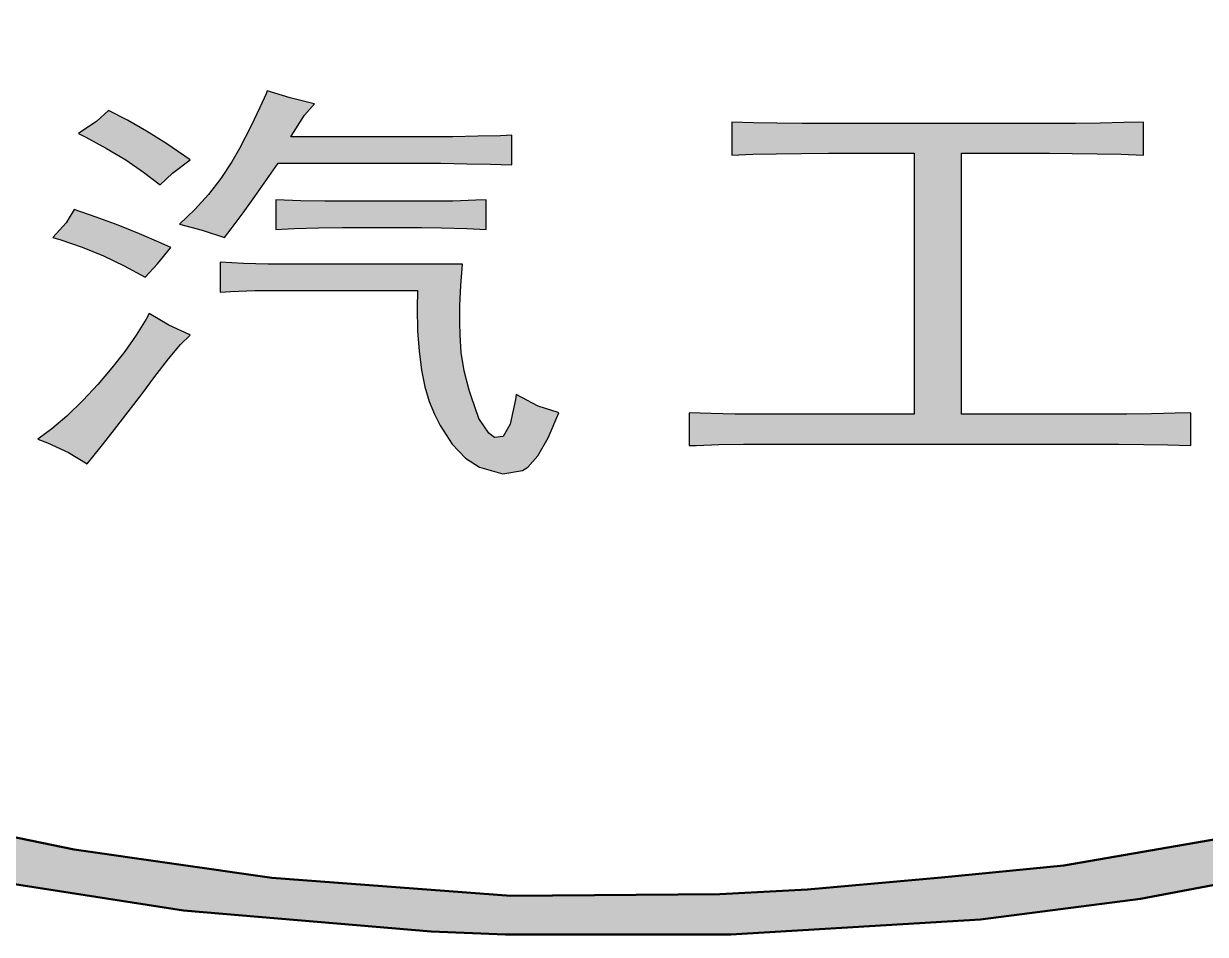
# Model space of a CAD drawing. Extents: x 0 to 420, y 0 to 297.
# Drawn here: x 316.63 to 321.65, y 36.4 to 40.28 of the extents above; entities that cross this region are included whole.
import ezdxf

# ---------------------------------------------------------------- set-up
doc = ezdxf.new("R2010")
doc.units = 0

msp = doc.modelspace()

# ---------------------------------------------------------------- linework, layer by layer
at = {"color": 152, "lineweight": 25, "ltscale": 0.001601}
msp.add_line((317.6587, 39.9779), (317.6321, 39.9196), dxfattribs=at)
at = {"color": 152, "lineweight": 25, "ltscale": 0.000355485}
msp.add_line((317.6637, 39.9912), (317.6587, 39.9779), dxfattribs=at)
at = {"color": 152, "lineweight": 25, "ltscale": 0.002552}
msp.add_line((317.761, 39.9604), (317.6637, 39.9912), dxfattribs=at)
at = {"color": 152, "lineweight": 25, "ltscale": 0.002149}
msp.add_line((317.6321, 39.9196), (317.5946, 39.8423), dxfattribs=at)
at = {"color": 152, "lineweight": 25, "ltscale": 0.002482}
msp.add_line((317.8575, 39.9371), (317.761, 39.9604), dxfattribs=at)
at = {"color": 152, "lineweight": 25, "ltscale": 0.001606}
msp.add_line((317.8217, 39.8872), (317.8642, 39.9354), dxfattribs=at)
at = {"color": 152, "lineweight": 25, "ltscale": 0.00017144}
msp.add_line((317.8642, 39.9354), (317.8575, 39.9371), dxfattribs=at)
at = {"color": 152, "lineweight": 25, "ltscale": 0.001708}
msp.add_line((316.989, 39.9072), (316.9383, 39.8614), dxfattribs=at)
at = {"color": 152, "lineweight": 25, "ltscale": 0.002269}
msp.add_line((317.0697, 39.8656), (316.989, 39.9072), dxfattribs=at)
at = {"color": 152, "lineweight": 25, "ltscale": 0.002329}
msp.add_line((317.1504, 39.819), (317.0697, 39.8656), dxfattribs=at)
at = {"color": 152, "lineweight": 25, "ltscale": 0.002625}
msp.add_line((317.766, 39.7982), (317.8217, 39.8872), dxfattribs=at)
at = {"color": 152, "lineweight": 25, "ltscale": 0.002337}
msp.add_line((316.9383, 39.8614), (316.8609, 39.809), dxfattribs=at)
at = {"color": 152, "lineweight": 25, "ltscale": 0.002401}
msp.add_line((317.2319, 39.7682), (317.1504, 39.819), dxfattribs=at)
at = {"color": 152, "lineweight": 25, "ltscale": 0.002707}
msp.add_line((317.5946, 39.8423), (317.5456, 39.7458), dxfattribs=at)
at = {"color": 152, "lineweight": 25, "ltscale": 0.003515}
for p, q in [((319.6403, 39.8581), (319.6403, 39.7175)), ((321.3915, 39.7175), (321.3915, 39.8581))]:
    msp.add_line(p, q, dxfattribs=at)
at = {"color": 152, "lineweight": 25, "ltscale": 0.00229}
for p, q in [((319.7318, 39.8547), (319.6403, 39.8581)), ((317.0622, 39.6967), (317.1379, 39.6451))]:
    msp.add_line(p, q, dxfattribs=at)
at = {"color": 152, "lineweight": 25, "ltscale": 0.002475}
for p, q in [((319.8308, 39.8531), (319.7318, 39.8547)), ((319.7293, 39.7208), (319.8283, 39.7225))]:
    msp.add_line(p, q, dxfattribs=at)
at = {"color": 152, "lineweight": 25, "ltscale": 0.002704}
for p, q in [((319.939, 39.8514), (319.8308, 39.8531)), ((317.6104, 39.141), (317.7186, 39.1418))]:
    msp.add_line(p, q, dxfattribs=at)
at = {"color": 152, "lineweight": 25, "ltscale": 0.002808}
msp.add_line((320.0513, 39.8514), (319.939, 39.8514), dxfattribs=at)
at = {"color": 152, "lineweight": 25, "ltscale": 0.023481}
msp.add_line((320.9905, 39.8514), (320.0513, 39.8514), dxfattribs=at)
at = {"color": 152, "lineweight": 25, "ltscale": 0.002766}
for p, q in [((321.1012, 39.8514), (320.9905, 39.8514)), ((321.32, 38.616), (321.2093, 38.6152))]:
    msp.add_line(p, q, dxfattribs=at)
at = {"color": 152, "lineweight": 25, "ltscale": 0.00262}
msp.add_line((321.206, 39.8531), (321.1012, 39.8514), dxfattribs=at)
at = {"color": 152, "lineweight": 25, "ltscale": 0.002538}
for p, q in [((321.3075, 39.8556), (321.206, 39.8531)), ((321.1944, 39.7233), (321.2959, 39.7208)), ((317.8817, 39.408), (317.9832, 39.4088)), ((319.6537, 38.616), (319.5522, 38.6185))]:
    msp.add_line(p, q, dxfattribs=at)
at = {"color": 152, "lineweight": 25, "ltscale": 0.002101}
for p, q in [((321.3915, 39.8581), (321.3075, 39.8556)), ((318.3209, 39.4088), (318.4049, 39.408))]:
    msp.add_line(p, q, dxfattribs=at)
at = {"color": 152, "lineweight": 25, "ltscale": 0.0008837}
msp.add_line((316.8609, 39.809), (316.8925, 39.7932), dxfattribs=at)
at = {"color": 152, "lineweight": 25, "ltscale": 0.002485}
msp.add_line((316.8925, 39.7932), (316.9799, 39.7458), dxfattribs=at)
at = {"color": 152, "lineweight": 25, "ltscale": 0.00244}
msp.add_line((317.3126, 39.7133), (317.2319, 39.7682), dxfattribs=at)
at = {"color": 152, "lineweight": 25, "ltscale": 9.32325e-05}
msp.add_line((317.7643, 39.7948), (317.766, 39.7982), dxfattribs=at)
at = {"color": 152, "lineweight": 25, "ltscale": 0.014371}
msp.add_line((318.3392, 39.7948), (317.7643, 39.7948), dxfattribs=at)
at = {"color": 152, "lineweight": 25, "ltscale": 0.00285}
msp.add_line((318.4532, 39.7957), (318.3392, 39.7948), dxfattribs=at)
at = {"color": 152, "lineweight": 25, "ltscale": 0.002642}
for p, q in [((318.5588, 39.7973), (318.4532, 39.7957)), ((321.2867, 38.4887), (321.3924, 38.4871))]:
    msp.add_line(p, q, dxfattribs=at)
at = {"color": 152, "lineweight": 25, "ltscale": 0.002434}
msp.add_line((318.6562, 39.7998), (318.5588, 39.7973), dxfattribs=at)
at = {"color": 152, "lineweight": 25, "ltscale": 0.001186}
msp.add_line((318.7036, 39.8015), (318.6562, 39.7998), dxfattribs=at)
at = {"color": 152, "lineweight": 25, "ltscale": 0.00314}
msp.add_line((318.7036, 39.6759), (318.7036, 39.8015), dxfattribs=at)
at = {"color": 152, "lineweight": 25, "ltscale": 0.002396}
msp.add_line((316.9799, 39.7458), (317.0622, 39.6967), dxfattribs=at)
at = {"color": 152, "lineweight": 25, "ltscale": 0.00069877}
msp.add_line((317.3351, 39.6967), (317.3126, 39.7133), dxfattribs=at)
at = {"color": 152, "lineweight": 25, "ltscale": 0.001648}
msp.add_line((317.5456, 39.7458), (317.5131, 39.6884), dxfattribs=at)
at = {"color": 152, "lineweight": 25, "ltscale": 0.002227}
msp.add_line((319.6403, 39.7175), (319.7293, 39.7208), dxfattribs=at)
at = {"color": 152, "lineweight": 25, "ltscale": 0.002684}
msp.add_line((319.8283, 39.7225), (319.9357, 39.7241), dxfattribs=at)
at = {"color": 152, "lineweight": 25, "ltscale": 0.002891}
msp.add_line((319.9357, 39.7241), (320.0513, 39.725), dxfattribs=at)
at = {"color": 152, "lineweight": 25, "ltscale": 0.009109}
msp.add_line((320.0513, 39.725), (320.4157, 39.725), dxfattribs=at)
at = {"color": 152, "lineweight": 25, "ltscale": 0.027744}
for p, q in [((320.4157, 39.725), (320.4157, 38.6152)), ((320.6162, 38.6152), (320.6162, 39.725))]:
    msp.add_line(p, q, dxfattribs=at)
at = {"color": 152, "lineweight": 25, "ltscale": 0.009359}
msp.add_line((320.6162, 39.725), (320.9905, 39.725), dxfattribs=at)
at = {"color": 152, "lineweight": 25, "ltscale": 0.002433}
msp.add_line((320.9905, 39.725), (321.0879, 39.7241), dxfattribs=at)
at = {"color": 152, "lineweight": 25, "ltscale": 0.002663}
msp.add_line((321.0879, 39.7241), (321.1944, 39.7233), dxfattribs=at)
at = {"color": 152, "lineweight": 25, "ltscale": 0.002392}
msp.add_line((321.2959, 39.7208), (321.3915, 39.7175), dxfattribs=at)
at = {"color": 152, "lineweight": 25, "ltscale": 0.002346}
msp.add_line((317.2602, 39.6401), (317.3351, 39.6967), dxfattribs=at)
at = {"color": 152, "lineweight": 25, "ltscale": 0.0021}
msp.add_line((317.5131, 39.6884), (317.4665, 39.6185), dxfattribs=at)
at = {"color": 152, "lineweight": 25, "ltscale": 0.002152}
msp.add_line((317.6604, 39.6118), (317.7094, 39.6825), dxfattribs=at)
at = {"color": 152, "lineweight": 25, "ltscale": 0.015515}
msp.add_line((317.7094, 39.6825), (318.33, 39.6825), dxfattribs=at)
at = {"color": 152, "lineweight": 25, "ltscale": 0.00181}
msp.add_line((318.33, 39.6825), (318.4024, 39.6825), dxfattribs=at)
at = {"color": 152, "lineweight": 25, "ltscale": 0.002767}
msp.add_line((318.4024, 39.6825), (318.5131, 39.6809), dxfattribs=at)
at = {"color": 152, "lineweight": 25, "ltscale": 0.002496}
for p, q in [((318.5131, 39.6809), (318.6129, 39.6792)), ((321.5255, 38.6193), (321.4256, 38.6168))]:
    msp.add_line(p, q, dxfattribs=at)
at = {"color": 152, "lineweight": 25, "ltscale": 0.002268}
msp.add_line((318.6129, 39.6792), (318.7036, 39.6759), dxfattribs=at)
at = {"color": 152, "lineweight": 25, "ltscale": 0.002209}
for p, q in [((317.1379, 39.6451), (317.2078, 39.591)), ((317.0572, 38.8822), (317.0031, 38.8123))]:
    msp.add_line(p, q, dxfattribs=at)
at = {"color": 152, "lineweight": 25, "ltscale": 0.001795}
for p, q in [((317.2078, 39.591), (317.2602, 39.6401)), ((318.5064, 38.4288), (318.5671, 38.3906))]:
    msp.add_line(p, q, dxfattribs=at)
at = {"color": 152, "lineweight": 25, "ltscale": 0.00215}
msp.add_line((317.4665, 39.6185), (317.4141, 39.5503), dxfattribs=at)
at = {"color": 152, "lineweight": 25, "ltscale": 0.002135}
msp.add_line((317.6113, 39.5419), (317.6604, 39.6118), dxfattribs=at)
at = {"color": 152, "lineweight": 25, "ltscale": 0.002194}
msp.add_line((317.4141, 39.5503), (317.355, 39.4854), dxfattribs=at)
at = {"color": 152, "lineweight": 25, "ltscale": 0.002159}
msp.add_line((317.5605, 39.4721), (317.6113, 39.5419), dxfattribs=at)
at = {"color": 152, "lineweight": 25, "ltscale": 0.003161}
for p, q in [((317.7003, 39.5278), (317.7003, 39.4013)), ((318.5946, 39.4013), (318.5946, 39.5278)), ((317.4632, 39.2616), (317.4632, 39.1351))]:
    msp.add_line(p, q, dxfattribs=at)
at = {"color": 152, "lineweight": 25, "ltscale": 0.002643}
msp.add_line((317.8059, 39.5236), (317.7003, 39.5278), dxfattribs=at)
at = {"color": 152, "lineweight": 25, "ltscale": 0.00258}
for p, q in [((317.9091, 39.5211), (317.8059, 39.5236)), ((317.7785, 39.4047), (317.8817, 39.408))]:
    msp.add_line(p, q, dxfattribs=at)
at = {"color": 152, "lineweight": 25, "ltscale": 0.001851}
for p, q in [((317.9832, 39.5211), (317.9091, 39.5211)), ((318.4823, 39.0054), (318.4823, 39.0794))]:
    msp.add_line(p, q, dxfattribs=at)
at = {"color": 152, "lineweight": 25, "ltscale": 0.008672}
msp.add_line((318.33, 39.5211), (317.9832, 39.5211), dxfattribs=at)
at = {"color": 152, "lineweight": 25, "ltscale": 0.003058}
msp.add_line((318.4524, 39.522), (318.33, 39.5211), dxfattribs=at)
at = {"color": 152, "lineweight": 25, "ltscale": 0.002455}
msp.add_line((318.5505, 39.5253), (318.4524, 39.522), dxfattribs=at)
at = {"color": 152, "lineweight": 25, "ltscale": 0.001104}
msp.add_line((318.5946, 39.5278), (318.5505, 39.5253), dxfattribs=at)
at = {"color": 152, "lineweight": 25, "ltscale": 0.001662}
msp.add_line((316.8426, 39.4862), (316.8076, 39.4296), dxfattribs=at)
at = {"color": 152, "lineweight": 25, "ltscale": 0.002486}
msp.add_line((316.9366, 39.4538), (316.8426, 39.4862), dxfattribs=at)
at = {"color": 152, "lineweight": 25, "ltscale": 0.00225}
msp.add_line((317.355, 39.4854), (317.2902, 39.423), dxfattribs=at)
at = {"color": 152, "lineweight": 25, "ltscale": 0.002125}
for p, q in [((317.5098, 39.4038), (317.5605, 39.4721)), ((316.8118, 38.6077), (316.7469, 38.5528))]:
    msp.add_line(p, q, dxfattribs=at)
at = {"color": 152, "lineweight": 25, "ltscale": 0.002107}
msp.add_line((316.8076, 39.4296), (316.7519, 39.3664), dxfattribs=at)
at = {"color": 152, "lineweight": 25, "ltscale": 0.002468}
msp.add_line((317.0289, 39.4188), (316.9366, 39.4538), dxfattribs=at)
at = {"color": 152, "lineweight": 25, "ltscale": 0.002464}
msp.add_line((317.1205, 39.3822), (317.0289, 39.4188), dxfattribs=at)
at = {"color": 152, "lineweight": 25, "ltscale": 0.002512}
msp.add_line((317.2902, 39.423), (317.3875, 39.398), dxfattribs=at)
at = {"color": 152, "lineweight": 25, "ltscale": 0.000888729}
msp.add_line((316.7519, 39.3664), (316.786, 39.3564), dxfattribs=at)
at = {"color": 152, "lineweight": 25, "ltscale": 0.002487}
msp.add_line((317.2119, 39.3431), (317.1205, 39.3822), dxfattribs=at)
at = {"color": 152, "lineweight": 25, "ltscale": 0.00248}
msp.add_line((317.3875, 39.398), (317.4815, 39.3664), dxfattribs=at)
at = {"color": 152, "lineweight": 25, "ltscale": 0.001173}
msp.add_line((317.4815, 39.3664), (317.5098, 39.4038), dxfattribs=at)
at = {"color": 152, "lineweight": 25, "ltscale": 0.001957}
msp.add_line((317.7003, 39.4013), (317.7785, 39.4047), dxfattribs=at)
at = {"color": 152, "lineweight": 25, "ltscale": 0.008443}
msp.add_line((317.9832, 39.4088), (318.3209, 39.4088), dxfattribs=at)
at = {"color": 152, "lineweight": 25, "ltscale": 0.002683}
msp.add_line((318.4049, 39.408), (318.5122, 39.4055), dxfattribs=at)
at = {"color": 152, "lineweight": 25, "ltscale": 0.002062}
msp.add_line((318.5122, 39.4055), (318.5946, 39.4013), dxfattribs=at)
at = {"color": 152, "lineweight": 25, "ltscale": 0.002394}
msp.add_line((316.786, 39.3564), (316.8767, 39.3256), dxfattribs=at)
at = {"color": 152, "lineweight": 25, "ltscale": 0.002426}
msp.add_line((316.8767, 39.3256), (316.9666, 39.289), dxfattribs=at)
at = {"color": 152, "lineweight": 25, "ltscale": 0.002245}
msp.add_line((317.1961, 39.2549), (317.2535, 39.324), dxfattribs=at)
at = {"color": 152, "lineweight": 25, "ltscale": 0.001145}
msp.add_line((317.2535, 39.324), (317.2119, 39.3431), dxfattribs=at)
at = {"color": 152, "lineweight": 25, "ltscale": 0.002465}
msp.add_line((316.9666, 39.289), (317.0555, 39.2466), dxfattribs=at)
at = {"color": 152, "lineweight": 25, "ltscale": 0.002478}
msp.add_line((317.5622, 39.2566), (317.4632, 39.2616), dxfattribs=at)
at = {"color": 152, "lineweight": 25, "ltscale": 0.002513}
msp.add_line((317.0555, 39.2466), (317.1437, 39.1984), dxfattribs=at)
at = {"color": 152, "lineweight": 25, "ltscale": 0.001928}
msp.add_line((317.1437, 39.1984), (317.1961, 39.2549), dxfattribs=at)
at = {"color": 152, "lineweight": 25, "ltscale": 0.002621}
for p, q in [((317.667, 39.2541), (317.5622, 39.2566)), ((319.5846, 38.4862), (319.6894, 38.4879))]:
    msp.add_line(p, q, dxfattribs=at)
at = {"color": 152, "lineweight": 25, "ltscale": 0.001289}
msp.add_line((317.7186, 39.2541), (317.667, 39.2541), dxfattribs=at)
at = {"color": 152, "lineweight": 25, "ltscale": 0.019384}
msp.add_line((318.494, 39.2541), (317.7186, 39.2541), dxfattribs=at)
at = {"color": 152, "lineweight": 25, "ltscale": 0.002295}
msp.add_line((318.4865, 39.1626), (318.494, 39.2541), dxfattribs=at)
at = {"color": 152, "lineweight": 25, "ltscale": 0.002082}
msp.add_line((318.4823, 39.0794), (318.4865, 39.1626), dxfattribs=at)
at = {"color": 152, "lineweight": 25, "ltscale": 0.001144}
msp.add_line((317.4632, 39.1351), (317.5089, 39.1368), dxfattribs=at)
at = {"color": 152, "lineweight": 25, "ltscale": 0.00254}
msp.add_line((317.5089, 39.1368), (317.6104, 39.141), dxfattribs=at)
at = {"color": 152, "lineweight": 25, "ltscale": 0.0146}
msp.add_line((317.7186, 39.1418), (318.3026, 39.1418), dxfattribs=at)
at = {"color": 152, "lineweight": 25, "ltscale": 0.001872}
msp.add_line((318.3026, 39.1418), (318.3018, 39.0669), dxfattribs=at)
at = {"color": 152, "lineweight": 25, "ltscale": 0.002413}
msp.add_line((318.3018, 39.0669), (318.3034, 38.9704), dxfattribs=at)
at = {"color": 152, "lineweight": 25, "ltscale": 0.002008}
msp.add_line((317.1479, 39.0195), (317.1055, 38.9513), dxfattribs=at)
at = {"color": 152, "lineweight": 25, "ltscale": 0.000699323}
msp.add_line((317.162, 39.0436), (317.1479, 39.0195), dxfattribs=at)
at = {"color": 152, "lineweight": 25, "ltscale": 0.002407}
msp.add_line((317.2444, 38.9937), (317.162, 39.0436), dxfattribs=at)
at = {"color": 152, "lineweight": 25, "ltscale": 0.002402}
msp.add_line((317.3318, 38.9538), (317.2444, 38.9937), dxfattribs=at)
at = {"color": 152, "lineweight": 25, "ltscale": 0.00219}
msp.add_line((318.3034, 38.9704), (318.3101, 38.8831), dxfattribs=at)
at = {"color": 152, "lineweight": 25, "ltscale": 0.001333}
msp.add_line((318.4848, 38.9521), (318.4823, 39.0054), dxfattribs=at)
at = {"color": 152, "lineweight": 25, "ltscale": 0.002106}
msp.add_line((317.1055, 38.9513), (317.0572, 38.8822), dxfattribs=at)
at = {"color": 152, "lineweight": 25, "ltscale": 0.001992}
msp.add_line((317.2436, 38.8506), (317.2951, 38.9113), dxfattribs=at)
at = {"color": 152, "lineweight": 25, "ltscale": 0.001427}
msp.add_line((317.2951, 38.9113), (317.3351, 38.9521), dxfattribs=at)
at = {"color": 152, "lineweight": 25, "ltscale": 9.29762e-05}
msp.add_line((317.3351, 38.9521), (317.3318, 38.9538), dxfattribs=at)
at = {"color": 152, "lineweight": 25, "ltscale": 0.001854}
msp.add_line((318.489, 38.8781), (318.4848, 38.9521), dxfattribs=at)
at = {"color": 152, "lineweight": 25, "ltscale": 0.002012}
msp.add_line((318.3101, 38.8831), (318.3201, 38.8032), dxfattribs=at)
at = {"color": 152, "lineweight": 25, "ltscale": 0.00198}
msp.add_line((318.5014, 38.7999), (318.489, 38.8781), dxfattribs=at)
at = {"color": 152, "lineweight": 25, "ltscale": 0.002317}
msp.add_line((317.0031, 38.8123), (316.9432, 38.7416), dxfattribs=at)
at = {"color": 152, "lineweight": 25, "ltscale": 0.00255}
msp.add_line((317.1812, 38.7699), (317.2436, 38.8506), dxfattribs=at)
at = {"color": 152, "lineweight": 25, "ltscale": 0.001964}
msp.add_line((317.1346, 38.7067), (317.1812, 38.7699), dxfattribs=at)
at = {"color": 152, "lineweight": 25, "ltscale": 0.001803}
msp.add_line((318.3201, 38.8032), (318.3342, 38.7325), dxfattribs=at)
at = {"color": 152, "lineweight": 25, "ltscale": 0.002103}
msp.add_line((318.5222, 38.7183), (318.5014, 38.7999), dxfattribs=at)
at = {"color": 152, "lineweight": 25, "ltscale": 0.00228}
msp.add_line((316.9432, 38.7416), (316.8809, 38.6751), dxfattribs=at)
at = {"color": 152, "lineweight": 25, "ltscale": 0.002579}
msp.add_line((317.0714, 38.6252), (317.1346, 38.7067), dxfattribs=at)
at = {"color": 152, "lineweight": 25, "ltscale": 0.001645}
msp.add_line((318.3342, 38.7325), (318.3525, 38.6693), dxfattribs=at)
at = {"color": 152, "lineweight": 25, "ltscale": 0.000677585}
msp.add_line((318.5305, 38.6926), (318.5222, 38.7183), dxfattribs=at)
at = {"color": 152, "lineweight": 25, "ltscale": 0.002412}
msp.add_line((316.8809, 38.6751), (316.8118, 38.6077), dxfattribs=at)
at = {"color": 152, "lineweight": 25, "ltscale": 0.001464}
msp.add_line((318.3525, 38.6693), (318.375, 38.6152), dxfattribs=at)
at = {"color": 152, "lineweight": 25, "ltscale": 0.002532}
msp.add_line((318.5638, 38.5969), (318.5305, 38.6926), dxfattribs=at)
at = {"color": 152, "lineweight": 25, "ltscale": 0.00268}
msp.add_line((318.7194, 38.6784), (318.6969, 38.5736), dxfattribs=at)
at = {"color": 152, "lineweight": 25, "ltscale": 0.000523693}
msp.add_line((318.7219, 38.6992), (318.7194, 38.6784), dxfattribs=at)
at = {"color": 152, "lineweight": 25, "ltscale": 0.002661}
msp.add_line((318.8159, 38.6493), (318.7219, 38.6992), dxfattribs=at)
at = {"color": 152, "lineweight": 25, "ltscale": 0.002342}
msp.add_line((317.0139, 38.5511), (317.0714, 38.6252), dxfattribs=at)
at = {"color": 152, "lineweight": 25, "ltscale": 0.001358}
msp.add_line((318.375, 38.6152), (318.3999, 38.5669), dxfattribs=at)
at = {"color": 152, "lineweight": 25, "ltscale": 0.002224}
msp.add_line((318.9008, 38.6227), (318.8159, 38.6493), dxfattribs=at)
at = {"color": 152, "lineweight": 25, "ltscale": 0.002889}
msp.add_line((318.8592, 38.5154), (318.9041, 38.6218), dxfattribs=at)
at = {"color": 152, "lineweight": 25, "ltscale": 8.57198e-05}
msp.add_line((318.9041, 38.6218), (318.9008, 38.6227), dxfattribs=at)
at = {"color": 152, "lineweight": 25, "ltscale": 0.003494}
for p, q in [((319.4581, 38.6218), (319.4581, 38.4821)), ((321.5929, 38.4821), (321.5929, 38.6218))]:
    msp.add_line(p, q, dxfattribs=at)
at = {"color": 152, "lineweight": 25, "ltscale": 0.002352}
msp.add_line((319.5522, 38.6185), (319.4581, 38.6218), dxfattribs=at)
at = {"color": 152, "lineweight": 25, "ltscale": 0.002725}
msp.add_line((319.7626, 38.6152), (319.6537, 38.616), dxfattribs=at)
at = {"color": 152, "lineweight": 25, "ltscale": 0.001269}
msp.add_line((319.8134, 38.6152), (319.7626, 38.6152), dxfattribs=at)
at = {"color": 152, "lineweight": 25, "ltscale": 0.015057}
msp.add_line((320.4157, 38.6152), (319.8134, 38.6152), dxfattribs=at)
at = {"color": 152, "lineweight": 25, "ltscale": 0.014828}
msp.add_line((321.2093, 38.6152), (320.6162, 38.6152), dxfattribs=at)
at = {"color": 152, "lineweight": 25, "ltscale": 0.002641}
msp.add_line((321.4256, 38.6168), (321.32, 38.616), dxfattribs=at)
at = {"color": 152, "lineweight": 25, "ltscale": 0.001686}
msp.add_line((321.5929, 38.6218), (321.5255, 38.6193), dxfattribs=at)
at = {"color": 152, "lineweight": 25, "ltscale": 0.002348}
msp.add_line((318.3999, 38.5669), (318.4507, 38.4879), dxfattribs=at)
at = {"color": 152, "lineweight": 25, "ltscale": 0.001869}
msp.add_line((318.6063, 38.5353), (318.5638, 38.5969), dxfattribs=at)
at = {"color": 152, "lineweight": 25, "ltscale": 0.001517}
msp.add_line((318.6969, 38.5736), (318.6678, 38.5203), dxfattribs=at)
at = {"color": 152, "lineweight": 25, "ltscale": 0.001831}
msp.add_line((316.7469, 38.5528), (316.6878, 38.5095), dxfattribs=at)
at = {"color": 152, "lineweight": 25, "ltscale": 0.001112}
msp.add_line((316.6878, 38.5095), (316.7294, 38.4937), dxfattribs=at)
at = {"color": 152, "lineweight": 25, "ltscale": 0.002089}
msp.add_line((316.9624, 38.4854), (317.0139, 38.5511), dxfattribs=at)
at = {"color": 152, "lineweight": 25, "ltscale": 0.000756734}
msp.add_line((318.6304, 38.517), (318.6063, 38.5353), dxfattribs=at)
at = {"color": 152, "lineweight": 25, "ltscale": 0.000939813}
msp.add_line((318.6678, 38.5203), (318.6304, 38.517), dxfattribs=at)
at = {"color": 152, "lineweight": 25, "ltscale": 0.002226}
msp.add_line((318.8151, 38.438), (318.8592, 38.5154), dxfattribs=at)
at = {"color": 152, "lineweight": 25, "ltscale": 0.002448}
msp.add_line((316.7294, 38.4937), (316.8185, 38.453), dxfattribs=at)
at = {"color": 152, "lineweight": 25, "ltscale": 0.001864}
msp.add_line((316.9158, 38.4272), (316.9624, 38.4854), dxfattribs=at)
at = {"color": 152, "lineweight": 25, "ltscale": 0.00203}
msp.add_line((318.4507, 38.4879), (318.5064, 38.4288), dxfattribs=at)
at = {"color": 152, "lineweight": 25, "ltscale": 0.000790679}
msp.add_line((319.4581, 38.4821), (319.4897, 38.4829), dxfattribs=at)
at = {"color": 152, "lineweight": 25, "ltscale": 0.002373}
msp.add_line((319.4897, 38.4829), (319.5846, 38.4862), dxfattribs=at)
at = {"color": 152, "lineweight": 25, "ltscale": 0.00287}
msp.add_line((319.6894, 38.4879), (319.8042, 38.4887), dxfattribs=at)
at = {"color": 152, "lineweight": 25, "ltscale": 0.035356}
msp.add_line((319.8042, 38.4887), (321.2185, 38.4887), dxfattribs=at)
at = {"color": 152, "lineweight": 25, "ltscale": 0.001706}
msp.add_line((321.2185, 38.4887), (321.2867, 38.4887), dxfattribs=at)
at = {"color": 152, "lineweight": 25, "ltscale": 0.002558}
msp.add_line((321.3924, 38.4871), (321.4947, 38.4854), dxfattribs=at)
at = {"color": 152, "lineweight": 25, "ltscale": 0.002456}
msp.add_line((321.4947, 38.4854), (321.5929, 38.4821), dxfattribs=at)
at = {"color": 152, "lineweight": 25, "ltscale": 0.002315}
msp.add_line((316.8185, 38.453), (316.8975, 38.4047), dxfattribs=at)
at = {"color": 152, "lineweight": 25, "ltscale": 0.00072447}
msp.add_line((316.8975, 38.4047), (316.9158, 38.4272), dxfattribs=at)
at = {"color": 152, "lineweight": 25, "ltscale": 0.001591}
msp.add_line((318.7726, 38.3906), (318.8151, 38.438), dxfattribs=at)
at = {"color": 152, "lineweight": 25, "ltscale": 0.002554}
msp.add_line((318.5671, 38.3906), (318.6653, 38.3623), dxfattribs=at)
at = {"color": 152, "lineweight": 25, "ltscale": 0.002131}
msp.add_line((318.6653, 38.3623), (318.7494, 38.3764), dxfattribs=at)
at = {"color": 152, "lineweight": 25, "ltscale": 0.000681064}
msp.add_line((318.7494, 38.3764), (318.7726, 38.3906), dxfattribs=at)
at = {"color": 152, "lineweight": 50}
for points in [[(316.5612, 36.6205), (317.3078, 36.5042), (318.3611, 36.416), (318.6765, 36.4034), (319.6352, 36.4034), (320.6974, 36.4669), (321.3785, 36.5551), (322.2489, 36.7189), (323.0058, 36.9079), (323.8762, 37.204), (324.623, 37.5327), (325.1086, 37.8036), (325.5628, 38.1059), (325.9044, 38.3988), (326.2703, 38.7705), (326.4784, 39.0665), (326.6235, 39.3122), (326.6929, 39.4886), (326.7496, 39.6461), (326.8316, 39.9926), (326.8318, 40.4486)], [(326.0977, 40.3543), (326.118, 40.1986), (326.118, 39.904), (326.0383, 39.5433), (325.9062, 39.2069), (325.695, 38.8558), (325.4405, 38.569), (325.1491, 38.2845), (324.691, 37.9479), (324.3381, 37.7364), (324.0041, 37.5568), (323.5699, 37.3718), (323.0722, 37.1743), (322.3403, 36.9645), (321.7155, 36.8106), (321.0524, 36.6959), (320.5311, 36.6451), (319.9614, 36.5946), (319.5893, 36.5742), (318.6998, 36.5678), (317.6832, 36.644), (316.8427, 36.7649), (316.0977, 36.9175)]]:
    msp.add_lwpolyline(points, dxfattribs=at)
at = {"color": 152, "lineweight": 5}
for points in [[(317.6321, 39.9196), (317.6604, 39.6118), (317.6587, 39.9779)], [(317.6637, 39.9912), (317.6587, 39.9779), (317.7094, 39.6825), (317.6604, 39.6118)], [(317.6637, 39.9912), (317.7094, 39.6825), (317.761, 39.9604)], [(317.5946, 39.8423), (317.6113, 39.5419), (317.6321, 39.9196), (317.6604, 39.6118)], [(317.8217, 39.8872), (317.761, 39.9604), (317.7639, 39.7948), (317.7094, 39.6825)], [(317.8642, 39.9354), (317.8575, 39.9371), (317.8217, 39.8872), (317.761, 39.9604)], [(316.9383, 39.8614), (316.9799, 39.7458), (316.989, 39.9072), (317.0622, 39.6967)], [(316.989, 39.9072), (317.0622, 39.6967), (317.0697, 39.8656), (317.1379, 39.6451)], [(317.0697, 39.8656), (317.1379, 39.6451), (317.1504, 39.819), (317.2078, 39.591)], [(316.8609, 39.809), (316.8925, 39.7932), (316.9383, 39.8614), (316.9799, 39.7458)], [(317.1504, 39.819), (317.2078, 39.591), (317.2319, 39.7682), (317.2602, 39.6401)], [(317.5456, 39.7458), (317.5605, 39.4721), (317.5946, 39.8423), (317.6113, 39.5419)], [(319.8283, 39.7225), (319.7318, 39.8547), (319.7293, 39.7208), (319.6403, 39.8581)], [(319.7293, 39.7208), (319.6403, 39.8581), (319.6403, 39.7175)], [(319.9357, 39.7241), (319.8308, 39.8531), (319.8283, 39.7225), (319.7318, 39.8547)], [(320.0513, 39.725), (319.939, 39.8514), (319.9357, 39.7241), (319.8308, 39.8531)], [(320.4157, 39.725), (320.0513, 39.8514), (320.0513, 39.725), (319.939, 39.8514)], [(320.6162, 39.725), (320.9905, 39.8514), (320.4157, 39.725), (320.0513, 39.8514)], [(320.6162, 39.725), (320.9905, 39.725), (320.9905, 39.8514), (321.0879, 39.7241)], [(320.9905, 39.8514), (321.0879, 39.7241), (321.1012, 39.8514), (321.1944, 39.7233)], [(321.1012, 39.8514), (321.1944, 39.7233), (321.206, 39.8531), (321.2959, 39.7208)], [(321.206, 39.8531), (321.2959, 39.7208), (321.3075, 39.8556), (321.3915, 39.7175)], [(321.3075, 39.8556), (321.3915, 39.7175), (321.3915, 39.8581)], [(317.2319, 39.7682), (317.2602, 39.6401), (317.3126, 39.7133), (317.3351, 39.6967)], [(317.7639, 39.7948), (317.7094, 39.6825), (318.33, 39.6825)], [(317.7639, 39.7948), (318.33, 39.6825), (318.3392, 39.7948), (318.4024, 39.6825)], [(318.3392, 39.7948), (318.4024, 39.6825), (318.4532, 39.7957), (318.5131, 39.6809)], [(318.4532, 39.7957), (318.5131, 39.6809), (318.5588, 39.7973), (318.6129, 39.6792)], [(318.5588, 39.7973), (318.6129, 39.6792), (318.6562, 39.7998), (318.7036, 39.6759)], [(318.6562, 39.7998), (318.7036, 39.6759), (318.7036, 39.8015)], [(317.5131, 39.6884), (317.5098, 39.4038), (317.5456, 39.7458), (317.5605, 39.4721)], [(320.6162, 39.725), (320.4157, 39.725), (320.6162, 38.6152), (320.4157, 38.6152)], [(317.5131, 39.6884), (317.4665, 39.6185), (317.5098, 39.4038), (317.4815, 39.3664)], [(317.4141, 39.5503), (317.4815, 39.3664), (317.4665, 39.6185)], [(317.4141, 39.5503), (317.355, 39.4854), (317.4815, 39.3664), (317.3875, 39.398)], [(317.7003, 39.5278), (317.7785, 39.4047), (317.8059, 39.5236), (317.8817, 39.408)], [(317.7785, 39.4047), (317.7003, 39.5278), (317.7003, 39.4013)], [(317.8059, 39.5236), (317.8817, 39.408), (317.9091, 39.5211), (317.9832, 39.4088)], [(317.9091, 39.5211), (317.9832, 39.4088), (317.9832, 39.5211), (318.3209, 39.4088)], [(317.9832, 39.5211), (318.3209, 39.4088), (318.33, 39.5211), (318.4049, 39.408)], [(318.33, 39.5211), (318.4049, 39.408), (318.4524, 39.522), (318.5122, 39.4055)], [(318.4524, 39.522), (318.5122, 39.4055), (318.5505, 39.5253), (318.5946, 39.4013)], [(318.5505, 39.5253), (318.5946, 39.4013), (318.5946, 39.5278)], [(316.8076, 39.4296), (316.8767, 39.3256), (316.8426, 39.4862)], [(316.8426, 39.4862), (316.8767, 39.3256), (316.9366, 39.4538), (316.9666, 39.289)], [(317.3875, 39.398), (317.355, 39.4854), (317.2902, 39.423)], [(316.8076, 39.4296), (316.7519, 39.3664), (316.8767, 39.3256), (316.786, 39.3564)], [(316.9366, 39.4538), (316.9666, 39.289), (317.0289, 39.4188), (317.0555, 39.2466)], [(317.0289, 39.4188), (317.0555, 39.2466), (317.1205, 39.3822), (317.1437, 39.1984)], [(317.1205, 39.3822), (317.1437, 39.1984), (317.2119, 39.3431), (317.1961, 39.2549)], [(317.2119, 39.3431), (317.1961, 39.2549), (317.2535, 39.324)], [(317.6104, 39.141), (317.5622, 39.2566), (317.5089, 39.1368), (317.4632, 39.2616)], [(317.5089, 39.1368), (317.4632, 39.2616), (317.4632, 39.1351)], [(317.7186, 39.1418), (317.667, 39.2541), (317.6104, 39.141), (317.5622, 39.2566)], [(318.3026, 39.1418), (317.7186, 39.2541), (317.7186, 39.1418), (317.667, 39.2541)], [(318.494, 39.2541), (317.7186, 39.2541), (318.3034, 38.9704), (318.3026, 39.1418)], [(318.494, 39.2541), (318.3034, 38.9704), (318.3201, 38.8032), (318.3101, 38.8831)], [(318.494, 39.2541), (318.3201, 38.8032), (318.3525, 38.6693), (318.3342, 38.7325)], [(318.3525, 38.6693), (318.375, 38.6152), (318.494, 39.2541), (318.3999, 38.5669)], [(318.494, 39.2541), (318.3999, 38.5669), (318.4865, 39.1626), (318.4507, 38.4879)], [(318.4865, 39.1626), (318.4507, 38.4879), (318.4823, 39.0794), (318.4823, 39.0054)], [(318.3034, 38.9704), (318.3026, 39.1418), (318.3018, 39.0669)], [(317.1055, 38.9513), (317.1346, 38.7067), (317.1479, 39.0195), (317.1812, 38.7699)], [(317.1479, 39.0195), (317.1812, 38.7699), (317.162, 39.0436), (317.2444, 38.9937)], [(317.1812, 38.7699), (317.2436, 38.8506), (317.2444, 38.9937), (317.2951, 38.9113)], [(317.2444, 38.9937), (317.2951, 38.9113), (317.3318, 38.9538), (317.3351, 38.9521)], [(318.5064, 38.4288), (318.4848, 38.9521), (318.4507, 38.4879), (318.4823, 39.0054)], [(317.0572, 38.8822), (317.0714, 38.6252), (317.1055, 38.9513), (317.1346, 38.7067)], [(318.5064, 38.4288), (318.5014, 38.7999), (318.4848, 38.9521), (318.489, 38.8781)], [(317.0031, 38.8123), (317.0139, 38.5511), (317.0572, 38.8822), (317.0714, 38.6252)], [(316.9432, 38.7416), (316.9624, 38.4854), (317.0031, 38.8123), (317.0139, 38.5511)], [(318.5222, 38.7183), (318.5014, 38.7999), (318.5671, 38.3906), (318.5064, 38.4288)], [(316.8809, 38.6751), (316.8975, 38.4047), (316.9432, 38.7416)], [(316.8975, 38.4047), (316.9158, 38.4272), (316.9432, 38.7416), (316.9624, 38.4854)], [(318.5222, 38.7183), (318.5671, 38.3906), (318.5305, 38.6926)], [(316.8809, 38.6751), (316.8118, 38.6077), (316.8975, 38.4047), (316.8185, 38.453)], [(318.5671, 38.3906), (318.5638, 38.5969), (318.5305, 38.6926)], [(318.7494, 38.3764), (318.7219, 38.6992), (318.6969, 38.5736), (318.7194, 38.6784)], [(318.8159, 38.6493), (318.7219, 38.6992), (318.7726, 38.3906), (318.7494, 38.3764)], [(316.7469, 38.5528), (316.8185, 38.453), (316.8118, 38.6077)], [(318.8159, 38.6493), (318.7726, 38.3906), (318.8592, 38.5154), (318.8151, 38.438)], [(318.8159, 38.6493), (318.8592, 38.5154), (318.904, 38.6217)], [(319.5846, 38.4862), (319.5522, 38.6185), (319.4897, 38.4829), (319.4581, 38.6218)], [(319.4897, 38.4829), (319.4581, 38.6218), (319.4581, 38.4821)], [(319.6894, 38.4879), (319.6537, 38.616), (319.5846, 38.4862), (319.5522, 38.6185)], [(319.8042, 38.4887), (319.7626, 38.6152), (319.6894, 38.4879), (319.6537, 38.616)], [(321.2185, 38.4887), (319.8134, 38.6152), (319.8042, 38.4887), (319.7626, 38.6152)], [(320.6162, 38.6152), (320.4157, 38.6152), (321.2185, 38.4887), (319.8134, 38.6152)], [(321.2093, 38.6152), (320.6162, 38.6152), (321.32, 38.616), (321.2185, 38.4887)], [(321.2185, 38.4887), (321.2867, 38.4887), (321.32, 38.616), (321.3924, 38.4871)], [(321.32, 38.616), (321.3924, 38.4871), (321.4256, 38.6168), (321.4947, 38.4854)], [(321.4256, 38.6168), (321.4947, 38.4854), (321.5255, 38.6193), (321.5929, 38.4821)], [(321.5255, 38.6193), (321.5929, 38.4821), (321.5929, 38.6218)], [(318.6653, 38.3623), (318.6063, 38.5353), (318.5671, 38.3906), (318.5638, 38.5969)], [(318.7494, 38.3764), (318.6969, 38.5736), (318.6653, 38.3623), (318.6678, 38.5203)], [(316.7469, 38.5528), (316.6878, 38.5095), (316.8185, 38.453), (316.7294, 38.4937)], [(318.6678, 38.5203), (318.6304, 38.517), (318.6653, 38.3623), (318.6063, 38.5353)], [(317.3078, 36.5042), (316.8427, 36.7649), (316.5612, 36.6205), (316.0977, 36.9175)], [(321.0524, 36.6959), (321.3785, 36.5551), (321.7155, 36.8106), (322.2489, 36.7189)], [(318.3611, 36.416), (317.6832, 36.644), (317.3078, 36.5042), (316.8427, 36.7649)], [(320.5311, 36.6451), (320.6974, 36.4669), (321.0524, 36.6959), (321.3785, 36.5551)], [(318.6998, 36.5678), (317.6832, 36.644), (318.6765, 36.4034), (318.3611, 36.416)], [(319.9614, 36.5946), (320.6974, 36.4669), (320.5311, 36.6451)], [(318.6998, 36.5678), (318.6765, 36.4034), (319.5893, 36.5742), (319.6352, 36.4034)], [(319.9614, 36.5946), (319.5893, 36.5742), (320.6974, 36.4669), (319.6352, 36.4034)]]:
    msp.add_solid(points, dxfattribs=at)

doc.saveas('drawing.dxf')
